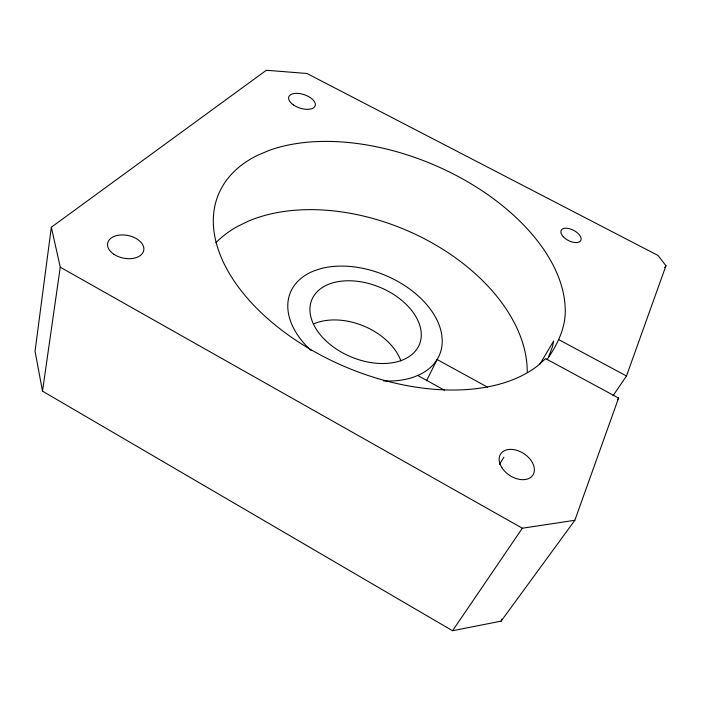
<?xml version="1.0" encoding="UTF-8"?>
<svg xmlns="http://www.w3.org/2000/svg" width="701" height="701" viewBox="0 0 701 701"><rect width="100%" height="100%" fill="white"/><g stroke="black" fill="none" stroke-linecap="round" stroke-linejoin="round"><path stroke-width="1.05" d="M612.989 395.811L626.492 375.99L665.95 265.749L658.108 255.514L306.942 73.482L266.336 70.258L51.339 227.22L35.05 351.21L42.498 391.149L452.548 630.742L501.119 621.13L574.846 520.291L618.597 398.054L545.623 358.632L537.071 366.264A185.073 110.285 22.7 0 1 282.731 330.933A185.073 110.285 22.7 0 1 257.915 155.131L269.254 150.364A185.073 110.285 22.7 0 1 457.508 176.153A185.073 110.285 22.7 0 1 565.155 307.757C566.338 326.832 557.663 344.322 547.008 359.543M42.498 391.149L60.26 267.204L51.339 227.22M548.681 356.748L552.537 346.46L553.641 341.045L539.875 364.187M501.119 621.13L501.925 619.097M426.497 380.818L437.117 359.517L487.519 387.154M499.401 464.553L503.931 457.166M664.758 267.589L665.95 265.749M452.548 630.742L522.341 528.221L574.846 520.291M617.362 399.842L618.597 398.054M558.881 339.705L626.492 375.99M417.682 375.438L444.381 390.177M60.26 267.204L522.341 528.221M314.258 323.66A56.238 38.143 22.7 0 1 400.937 360.945M383.403 380.88A80.817 52.303 22.7 0 0 414.913 376.647L420.626 374.141A80.817 52.303 22.7 0 0 442.217 339.705L441.674 334.324A80.817 52.303 22.7 0 0 320.97 268.597L315.161 270.437A80.817 52.303 22.7 0 0 311.042 350.456M215.908 242.721A174.321 113.553 22.7 0 1 237.797 226.274L248.75 220.981A174.321 113.553 22.7 0 1 428.626 241.013A174.321 113.553 22.7 0 1 527.231 372.31M325.36 340.248A58.253 37.661 22.7 0 0 419.023 345.348A58.253 37.661 22.7 0 0 352.401 280.864A58.253 37.661 22.7 0 0 325.36 340.248M293.412 104.913A13.932 7.045 18.5 0 0 315.17 105.781A13.932 7.045 18.5 0 0 297.312 93.356A13.932 7.045 18.5 0 0 293.412 104.913M501.811 467.532A19.26 12.986 33.3 0 0 532.304 475.874A19.26 12.986 33.3 0 0 516.225 450.156A19.26 12.986 33.3 0 0 501.811 467.532M113.781 254.2A18.401 11.54 11.4 0 0 143.556 251.177A18.401 11.54 11.4 0 0 119.766 235.063A18.401 11.54 11.4 0 0 113.781 254.2M563.183 236.605A11.041 5.722 27.5 0 0 580.516 240.951A11.041 5.722 27.5 0 0 569.317 228.666A11.041 5.722 27.5 0 0 563.183 236.605"/></g></svg>
